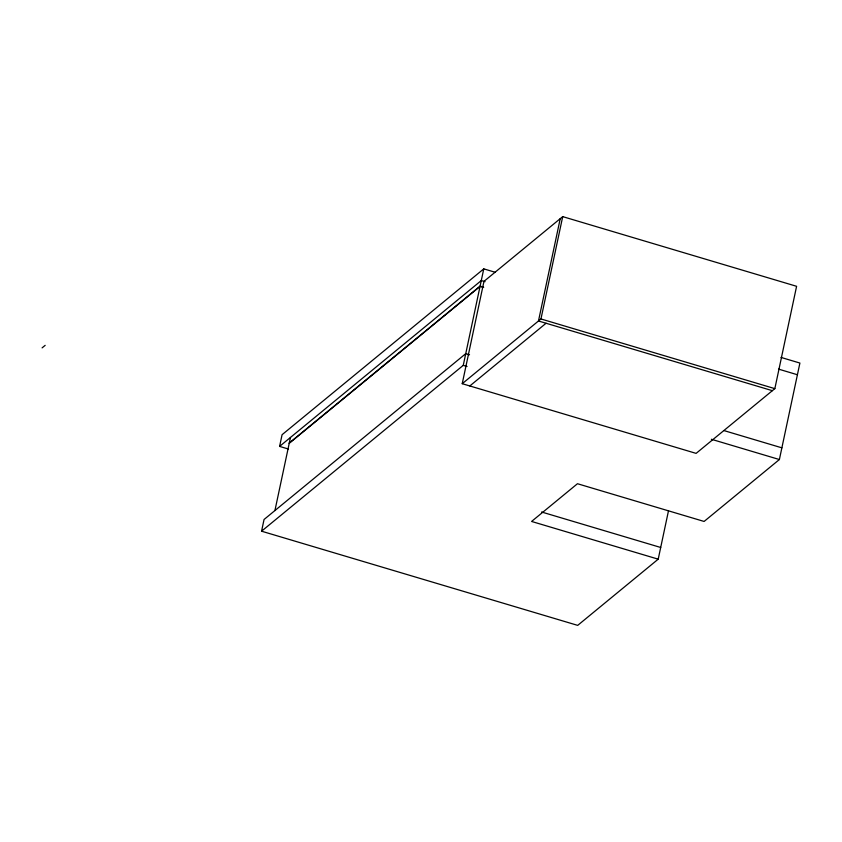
<?xml version="1.0" encoding="UTF-8"?>
<svg xmlns="http://www.w3.org/2000/svg" width="842" height="842" viewBox="0 0 842 842"><rect width="100%" height="100%" fill="white"/><g stroke="black" fill="none" stroke-linecap="round" stroke-linejoin="round"><path stroke-width="1.26" d="M668.516 510.684L658.212 559.172L577.696 625.374L261.567 531.197L264.051 519.493L465.752 353.651L469.531 354.777M288.406 449.028L279.597 446.397L282.081 434.704L483.771 268.861L495.107 272.24M274.924 510.557L290.469 437.461M261.567 531.197L463.258 365.354L483.771 268.861M462.226 383.699L483.971 281.365L562.709 216.626L796.595 286.301L774.84 388.636L696.113 453.375L462.226 383.699L540.953 318.96L562.709 216.626M560.235 218.657L538.48 320.991L772.367 390.677M658.212 559.172L531.586 521.451L577.465 483.718L704.101 521.451L779.387 459.532L799.9 363.049L781.008 357.418M42.1 347.872L45.163 345.357M279.597 446.397L481.287 280.554L485.066 281.681M289.28 443.018L480.108 286.112L483.634 287.164M289.216 443.313L480.045 286.406L483.571 287.459M469.815 385.962L546.069 323.254M778.524 369.112L797.416 374.743M540.953 318.96L774.84 388.636M723.941 430.578L781.881 447.839M463.258 365.354L467.036 366.481M711.374 439.271L779.387 459.532M541.595 511.999L660.696 547.479"/></g></svg>
